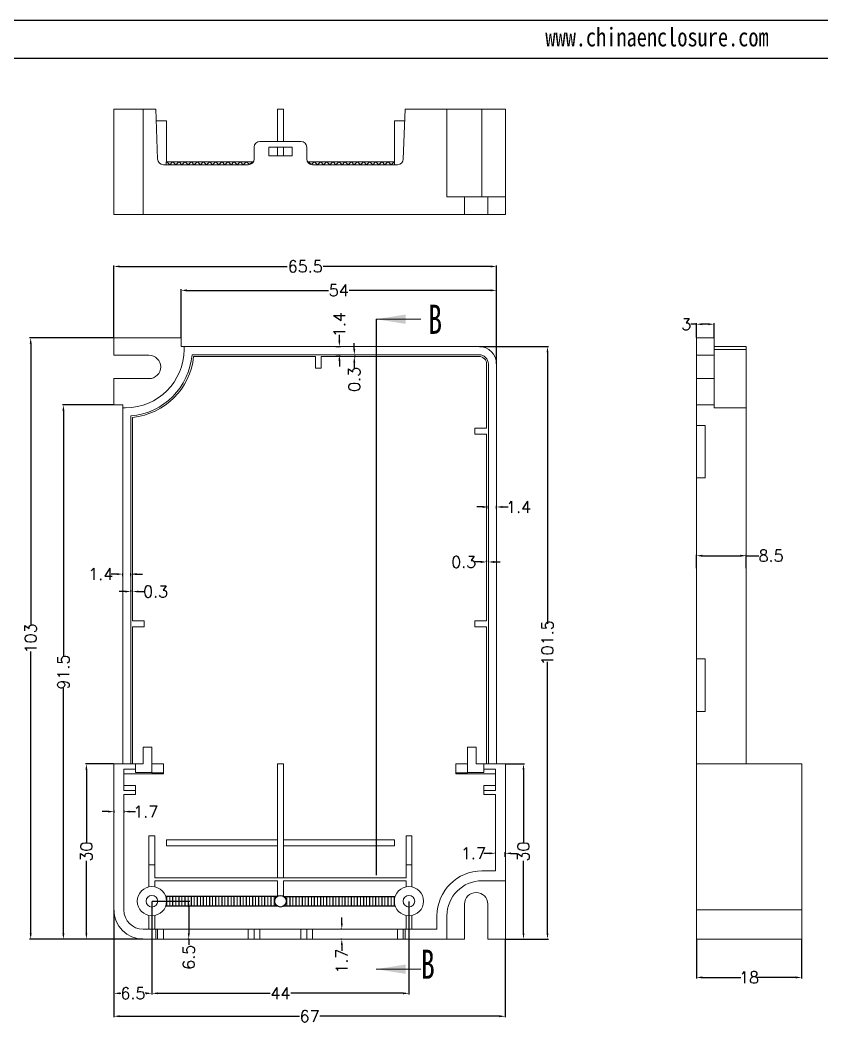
# Model space of a CAD drawing. Header units: inches. Extents: x 3735 to 5010, y 1126 to 1400.
# Drawn here: x 4705.7 to 4842.9, y 1228.1 to 1400 of the extents above; entities that cross this region are included whole.
import ezdxf

# ---------------------------------------------------------------- set-up
doc = ezdxf.new("R2010")
doc.units = ezdxf.units.IN
doc.header["$LTSCALE"] = 15
doc.linetypes.add('PHANTOM', pattern=[12.7, 6.35, -1.27, 1.27, -1.27, 1.27, -1.27])
doc.layers.add('文字', color=81, linetype='Continuous')
doc.styles.add('SLDTEXTSTYLE6', font='TXT', dxfattribs={"width": 0.7})
doc.styles.get("Standard").update_dxf_attribs({"font": 'txt', "bigfont": 'gbcbig.shx'})
doc.styles.add('宋体', font='', dxfattribs={"width": 0.8, "height": 3.5})
doc.styles.get('宋体').set_extended_font_data('SimSun')
doc.dimstyles.new('2.5', dxfattribs={"dimtxt": 2, "dimasz": 1, "dimexe": 0.18, "dimexo": 0.0625, "dimgap": 0.09, "dimtad": 0, "dimdsep": 46, "dimtxsty": 'Standard', "dimcen": 1, "dimclrd": 3, "dimclre": 3, "dimclrt": 256, "dimadec": 0, "dimazin": 2, "dimtfac": 1, "dimtofl": 0, "dimtmove": 0, "dimatfit": 3, "dimfxl": 1, "dimtolj": 1, "dimtzin": 0, "dimarcsym": 0})

# ---------------------------------------------------------------- blocks, each defined once
blk = doc.blocks.new('*D365')
at = {"color": 3, "lineweight": -2}
for p, q in [((4821.47, 1242.52), (4821.47, 1235.84)), ((4839.47, 1242.52), (4839.47, 1235.84)), ((4822.47, 1236.02), (4829.05, 1236.02)), ((4838.47, 1236.02), (4831.9, 1236.02))]:
    blk.add_line(p, q, dxfattribs=at)
at = {"color": 3}
for points in [[(4822.47, 1236.19), (4822.47, 1235.85), (4821.47, 1236.02)], [(4838.47, 1236.19), (4838.47, 1235.85), (4839.47, 1236.02)]]:
    blk.add_solid(points, dxfattribs=at)
at = {"layer": 'Defpoints', "color": 0}
for p in [(4821.47, 1242.58), (4839.47, 1242.58), (4839.47, 1236.02)]:
    blk.add_point(p, dxfattribs=at)
at = {"insert": (4830.47, 1236.02), "char_height": 2, "attachment_point": 5}
blk.add_mtext('\\A1;18', dxfattribs=at)
blk = doc.blocks.new('*D366')
at = {"color": 3, "lineweight": -2}
for p, q in [((4821.47, 1345.64), (4821.47, 1348.08)), ((4824.47, 1345.64), (4824.47, 1348.08)), ((4821.47, 1347.9), (4820.47, 1347.9)), ((4823.47, 1347.9), (4822.47, 1347.9))]:
    blk.add_line(p, q, dxfattribs=at)
at = {"color": 3}
for points in [[(4822.47, 1348.07), (4822.47, 1347.73), (4821.47, 1347.9)], [(4823.47, 1348.07), (4823.47, 1347.73), (4824.47, 1347.9)]]:
    blk.add_solid(points, dxfattribs=at)
at = {"layer": 'Defpoints', "color": 0}
for p in [(4821.47, 1347.9), (4821.47, 1345.58), (4824.47, 1345.58)]:
    blk.add_point(p, dxfattribs=at)
at = {"insert": (4819.72, 1347.9), "char_height": 2, "attachment_point": 5}
blk.add_mtext('\\A1;3', dxfattribs=at)
blk = doc.blocks.new('*D367')
at = {"color": 3, "lineweight": -2}
for p, q in [((4821.47, 1306.14), (4821.47, 1308.43)), ((4822.47, 1308.25), (4828.97, 1308.25)), ((4829.97, 1306.14), (4829.97, 1308.43)), ((4829.97, 1308.25), (4832.15, 1308.25))]:
    blk.add_line(p, q, dxfattribs=at)
at = {"color": 3}
for points in [[(4822.47, 1308.42), (4822.47, 1308.08), (4821.47, 1308.25)], [(4828.97, 1308.42), (4828.97, 1308.08), (4829.97, 1308.25)]]:
    blk.add_solid(points, dxfattribs=at)
at = {"layer": 'Defpoints', "color": 0}
for p in [(4829.97, 1308.25), (4821.47, 1306.08), (4829.97, 1306.08)]:
    blk.add_point(p, dxfattribs=at)
at = {"insert": (4834.24, 1308.25), "char_height": 2, "attachment_point": 5}
blk.add_mtext('\\A1;8.5', dxfattribs=at)
blk = doc.blocks.new('*D368')
at = {"color": 3, "lineweight": -2}
for p, q in [((4721.74, 1345.64), (4721.74, 1357.97)), ((4722.74, 1357.79), (4751.4, 1357.79)), ((4786.24, 1357.79), (4757.58, 1357.79)), ((4787.24, 1341.14), (4787.24, 1357.97))]:
    blk.add_line(p, q, dxfattribs=at)
at = {"color": 3}
for points in [[(4722.74, 1357.96), (4722.74, 1357.63), (4721.74, 1357.79)], [(4786.24, 1357.96), (4786.24, 1357.63), (4787.24, 1357.79)]]:
    blk.add_solid(points, dxfattribs=at)
at = {"layer": 'Defpoints', "color": 0}
for p in [(4787.24, 1357.79), (4721.74, 1345.58), (4787.24, 1341.08)]:
    blk.add_point(p, dxfattribs=at)
at = {"insert": (4754.49, 1357.79), "char_height": 2, "attachment_point": 5}
blk.add_mtext('\\A1;65.5', dxfattribs=at)
blk = doc.blocks.new('*D369')
at = {"color": 3, "lineweight": -2}
for p, q in [((4733.24, 1345.64), (4733.24, 1353.88)), ((4734.24, 1353.7), (4758.49, 1353.7)), ((4786.24, 1353.7), (4762, 1353.7)), ((4787.24, 1341.14), (4787.24, 1353.88))]:
    blk.add_line(p, q, dxfattribs=at)
at = {"color": 3}
for points in [[(4734.24, 1353.87), (4734.24, 1353.53), (4733.24, 1353.7)], [(4786.24, 1353.87), (4786.24, 1353.53), (4787.24, 1353.7)]]:
    blk.add_solid(points, dxfattribs=at)
at = {"layer": 'Defpoints', "color": 0}
for p in [(4787.24, 1353.7), (4733.24, 1345.58), (4787.24, 1341.08)]:
    blk.add_point(p, dxfattribs=at)
at = {"insert": (4760.24, 1353.7), "char_height": 2, "attachment_point": 5}
blk.add_mtext('\\A1;54', dxfattribs=at)
blk = doc.blocks.new('*D370')
at = {"color": 3, "lineweight": -2}
for p, q in [((4784.31, 1344.08), (4796.14, 1344.08)), ((4795.96, 1343.08), (4795.96, 1296.59)), ((4795.96, 1243.58), (4795.96, 1290.07)), ((4788.81, 1242.58), (4796.14, 1242.58))]:
    blk.add_line(p, q, dxfattribs=at)
at = {"color": 3}
for points in [[(4795.8, 1343.08), (4796.13, 1343.08), (4795.96, 1344.08)], [(4795.8, 1243.58), (4796.13, 1243.58), (4795.96, 1242.58)]]:
    blk.add_solid(points, dxfattribs=at)
at = {"layer": 'Defpoints', "color": 0}
for p in [(4784.24, 1344.08), (4795.96, 1344.08), (4788.74, 1242.58)]:
    blk.add_point(p, dxfattribs=at)
at = {"insert": (4795.96, 1293.33), "char_height": 2, "attachment_point": 5, "rotation": 90}
blk.add_mtext('\\A1;101.5', dxfattribs=at)
blk = doc.blocks.new('*D371')
at = {"color": 3, "lineweight": -2}
for p, q in [((4788.81, 1272.58), (4792.03, 1272.58)), ((4791.85, 1271.58), (4791.85, 1259.17)), ((4791.85, 1243.58), (4791.85, 1255.99)), ((4788.81, 1242.58), (4792.03, 1242.58))]:
    blk.add_line(p, q, dxfattribs=at)
at = {"color": 3}
for points in [[(4791.69, 1271.58), (4792.02, 1271.58), (4791.85, 1272.58)], [(4791.69, 1243.58), (4792.02, 1243.58), (4791.85, 1242.58)]]:
    blk.add_solid(points, dxfattribs=at)
at = {"layer": 'Defpoints', "color": 0}
for p in [(4788.74, 1272.58), (4791.85, 1272.58), (4788.74, 1242.58)]:
    blk.add_point(p, dxfattribs=at)
at = {"insert": (4791.85, 1257.58), "char_height": 2, "attachment_point": 5, "rotation": 90}
blk.add_mtext('\\A1;30', dxfattribs=at)
blk = doc.blocks.new('*D372')
at = {"color": 3, "lineweight": -2}
for p, q in [((4721.74, 1247.52), (4721.74, 1229.19)), ((4788.74, 1242.52), (4788.74, 1229.19)), ((4722.74, 1229.37), (4753.49, 1229.37)), ((4787.74, 1229.37), (4757, 1229.37))]:
    blk.add_line(p, q, dxfattribs=at)
at = {"color": 3}
for points in [[(4722.74, 1229.54), (4722.74, 1229.2), (4721.74, 1229.37)], [(4787.74, 1229.54), (4787.74, 1229.2), (4788.74, 1229.37)]]:
    blk.add_solid(points, dxfattribs=at)
at = {"layer": 'Defpoints', "color": 0}
for p in [(4721.74, 1247.58), (4788.74, 1242.58), (4788.74, 1229.37)]:
    blk.add_point(p, dxfattribs=at)
at = {"insert": (4755.24, 1229.37), "char_height": 2, "attachment_point": 5}
blk.add_mtext('\\A1;67', dxfattribs=at)
blk = doc.blocks.new('*D373')
at = {"color": 3, "lineweight": -2}
for p, q in [((4728.24, 1249.02), (4728.24, 1233.12)), ((4772.24, 1249.02), (4772.24, 1233.12)), ((4729.24, 1233.3), (4748.49, 1233.3)), ((4771.24, 1233.3), (4752, 1233.3))]:
    blk.add_line(p, q, dxfattribs=at)
at = {"color": 3}
for points in [[(4729.24, 1233.46), (4729.24, 1233.13), (4728.24, 1233.3)], [(4771.24, 1233.46), (4771.24, 1233.13), (4772.24, 1233.3)]]:
    blk.add_solid(points, dxfattribs=at)
at = {"layer": 'Defpoints', "color": 0}
for p in [(4728.24, 1249.08), (4772.24, 1249.08), (4772.24, 1233.3)]:
    blk.add_point(p, dxfattribs=at)
at = {"insert": (4750.24, 1233.3), "char_height": 2, "attachment_point": 5}
blk.add_mtext('\\A1;44', dxfattribs=at)
blk = doc.blocks.new('*D374')
at = {"color": 3, "lineweight": -2}
for p, q in [((4728.24, 1249.02), (4728.24, 1233.12)), ((4721.74, 1247.52), (4721.74, 1233.12)), ((4722.74, 1233.3), (4722.9, 1233.3)), ((4727.24, 1233.3), (4727.08, 1233.3))]:
    blk.add_line(p, q, dxfattribs=at)
at = {"color": 3}
for points in [[(4722.74, 1233.46), (4722.74, 1233.13), (4721.74, 1233.3)], [(4727.24, 1233.46), (4727.24, 1233.13), (4728.24, 1233.3)]]:
    blk.add_solid(points, dxfattribs=at)
at = {"layer": 'Defpoints', "color": 0}
for p in [(4728.24, 1249.08), (4721.74, 1247.58), (4721.74, 1233.3)]:
    blk.add_point(p, dxfattribs=at)
at = {"insert": (4724.99, 1233.3), "char_height": 2, "attachment_point": 5}
blk.add_mtext('\\A1;6.5', dxfattribs=at)
blk = doc.blocks.new('*D375')
at = {"color": 3, "lineweight": -2}
for p, q in [((4721.68, 1272.58), (4716.85, 1272.58)), ((4717.03, 1271.58), (4717.03, 1259.17)), ((4717.03, 1243.58), (4717.03, 1255.99)), ((4726.68, 1242.58), (4716.85, 1242.58))]:
    blk.add_line(p, q, dxfattribs=at)
at = {"color": 3}
for points in [[(4716.86, 1271.58), (4717.19, 1271.58), (4717.03, 1272.58)], [(4716.86, 1243.58), (4717.19, 1243.58), (4717.03, 1242.58)]]:
    blk.add_solid(points, dxfattribs=at)
at = {"layer": 'Defpoints', "color": 0}
for p in [(4717.03, 1272.58), (4721.74, 1272.58), (4726.74, 1242.58)]:
    blk.add_point(p, dxfattribs=at)
at = {"insert": (4717.03, 1257.58), "char_height": 2, "attachment_point": 5, "rotation": 90}
blk.add_mtext('\\A1;30', dxfattribs=at)
blk = doc.blocks.new('*D376')
at = {"color": 3, "lineweight": -2}
for p, q in [((4721.68, 1334.08), (4712.91, 1334.08)), ((4713.09, 1333.08), (4713.09, 1291.09)), ((4713.09, 1243.58), (4713.09, 1285.57)), ((4726.68, 1242.58), (4712.91, 1242.58))]:
    blk.add_line(p, q, dxfattribs=at)
at = {"color": 3}
for points in [[(4712.92, 1333.08), (4713.26, 1333.08), (4713.09, 1334.08)], [(4712.92, 1243.58), (4713.26, 1243.58), (4713.09, 1242.58)]]:
    blk.add_solid(points, dxfattribs=at)
at = {"layer": 'Defpoints', "color": 0}
for p in [(4721.74, 1334.08), (4713.09, 1242.58), (4726.74, 1242.58)]:
    blk.add_point(p, dxfattribs=at)
at = {"insert": (4713.09, 1288.33), "char_height": 2, "attachment_point": 5, "rotation": 90}
blk.add_mtext('\\A1;91.5', dxfattribs=at)
blk = doc.blocks.new('*D377')
at = {"color": 3, "lineweight": -2}
for p, q in [((4721.68, 1345.58), (4707.31, 1345.58)), ((4707.49, 1344.58), (4707.49, 1296.34)), ((4707.49, 1243.58), (4707.49, 1291.82)), ((4726.68, 1242.58), (4707.31, 1242.58))]:
    blk.add_line(p, q, dxfattribs=at)
at = {"color": 3}
for points in [[(4707.33, 1344.58), (4707.66, 1344.58), (4707.49, 1345.58)], [(4707.33, 1243.58), (4707.66, 1243.58), (4707.49, 1242.58)]]:
    blk.add_solid(points, dxfattribs=at)
at = {"layer": 'Defpoints', "color": 0}
for p in [(4721.74, 1345.58), (4707.49, 1242.58), (4726.74, 1242.58)]:
    blk.add_point(p, dxfattribs=at)
at = {"insert": (4707.49, 1294.08), "char_height": 2, "attachment_point": 5, "rotation": 90}
blk.add_mtext('\\A1;103', dxfattribs=at)
blk = doc.blocks.new('*D378')
at = {"color": 3, "lineweight": -2}
for p, q in [((4728.31, 1249.08), (4734.73, 1249.08)), ((4734.55, 1248.08), (4734.55, 1243.58)), ((4734.63, 1242.58), (4734.37, 1242.58)), ((4734.55, 1242.58), (4734.55, 1241.58))]:
    blk.add_line(p, q, dxfattribs=at)
at = {"color": 3}
for points in [[(4734.38, 1248.08), (4734.72, 1248.08), (4734.55, 1249.08)], [(4734.38, 1243.58), (4734.72, 1243.58), (4734.55, 1242.58)]]:
    blk.add_solid(points, dxfattribs=at)
at = {"layer": 'Defpoints', "color": 0}
for p in [(4728.24, 1249.08), (4734.55, 1249.08), (4734.69, 1242.58)]:
    blk.add_point(p, dxfattribs=at)
at = {"insert": (4734.55, 1239.49), "char_height": 2, "attachment_point": 5, "rotation": 90}
blk.add_mtext('\\A1;6.5', dxfattribs=at)
blk = doc.blocks.new('*D379')
at = {"color": 3, "lineweight": -2}
for p, q in [((4784.84, 1316.6), (4783.84, 1316.6)), ((4785.84, 1316.29), (4785.84, 1316.78)), ((4787.24, 1316.29), (4787.24, 1316.78)), ((4788.24, 1316.6), (4789.24, 1316.6))]:
    blk.add_line(p, q, dxfattribs=at)
at = {"color": 3}
for points in [[(4784.84, 1316.77), (4784.84, 1316.43), (4785.84, 1316.6)], [(4788.24, 1316.77), (4788.24, 1316.43), (4787.24, 1316.6)]]:
    blk.add_solid(points, dxfattribs=at)
at = {"layer": 'Defpoints', "color": 0}
for p in [(4785.84, 1316.23), (4787.24, 1316.6), (4787.24, 1316.23)]:
    blk.add_point(p, dxfattribs=at)
at = {"insert": (4791, 1316.6), "char_height": 2, "attachment_point": 5}
blk.add_mtext('\\A1;1.4', dxfattribs=at)
blk = doc.blocks.new('*D380')
at = {"color": 3, "lineweight": -2}
for p, q in [((4722.24, 1305.1), (4721.24, 1305.1)), ((4723.24, 1304.73), (4723.24, 1305.28)), ((4724.64, 1304.73), (4724.64, 1305.28)), ((4725.64, 1305.1), (4726.64, 1305.1))]:
    blk.add_line(p, q, dxfattribs=at)
at = {"color": 3}
for points in [[(4722.24, 1305.27), (4722.24, 1304.93), (4723.24, 1305.1)], [(4725.64, 1305.27), (4725.64, 1304.93), (4724.64, 1305.1)]]:
    blk.add_solid(points, dxfattribs=at)
at = {"layer": 'Defpoints', "color": 0}
for p in [(4723.24, 1305.1), (4723.24, 1304.67), (4724.64, 1304.67)]:
    blk.add_point(p, dxfattribs=at)
at = {"insert": (4719.49, 1305.1), "char_height": 2, "attachment_point": 5}
blk.add_mtext('\\A1;1.4', dxfattribs=at)
blk = doc.blocks.new('*D381')
at = {"color": 3, "lineweight": -2}
for p, q in [((4723.64, 1302.12), (4722.64, 1302.12)), ((4724.64, 1302.11), (4724.64, 1302.3)), ((4724.94, 1302.11), (4724.94, 1302.3)), ((4725.94, 1302.12), (4726.94, 1302.12))]:
    blk.add_line(p, q, dxfattribs=at)
at = {"color": 3}
for points in [[(4723.64, 1302.28), (4723.64, 1301.95), (4724.64, 1302.12)], [(4725.94, 1302.28), (4725.94, 1301.95), (4724.94, 1302.12)]]:
    blk.add_solid(points, dxfattribs=at)
at = {"layer": 'Defpoints', "color": 0}
for p in [(4724.64, 1302.05), (4724.94, 1302.12), (4724.94, 1302.05)]:
    blk.add_point(p, dxfattribs=at)
at = {"insert": (4728.87, 1302.12), "char_height": 2, "attachment_point": 5}
blk.add_mtext('\\A1;0.3', dxfattribs=at)
blk = doc.blocks.new('*D382')
at = {"color": 3, "lineweight": -2}
for p, q in [((4760.33, 1345.08), (4760.33, 1346.08)), ((4759.74, 1344.08), (4760.51, 1344.08)), ((4759.74, 1342.68), (4760.51, 1342.68)), ((4760.33, 1341.68), (4760.33, 1340.68))]:
    blk.add_line(p, q, dxfattribs=at)
at = {"color": 3}
for points in [[(4760.17, 1345.08), (4760.5, 1345.08), (4760.33, 1344.08)], [(4760.17, 1341.68), (4760.5, 1341.68), (4760.33, 1342.68)]]:
    blk.add_solid(points, dxfattribs=at)
at = {"layer": 'Defpoints', "color": 0}
for p in [(4759.68, 1344.08), (4760.33, 1344.08), (4759.68, 1342.68)]:
    blk.add_point(p, dxfattribs=at)
at = {"insert": (4760.33, 1347.84), "char_height": 2, "attachment_point": 5, "rotation": 90}
blk.add_mtext('\\A1;1.4', dxfattribs=at)
blk = doc.blocks.new('*D383')
at = {"color": 3, "lineweight": -2}
for p, q in [((4762.89, 1343.68), (4762.89, 1344.68)), ((4762.84, 1342.68), (4763.07, 1342.68)), ((4762.84, 1342.38), (4763.07, 1342.38)), ((4762.89, 1341.38), (4762.89, 1340.38))]:
    blk.add_line(p, q, dxfattribs=at)
at = {"color": 3}
for points in [[(4762.72, 1343.68), (4763.06, 1343.68), (4762.89, 1342.68)], [(4762.72, 1341.38), (4763.06, 1341.38), (4762.89, 1342.38)]]:
    blk.add_solid(points, dxfattribs=at)
at = {"layer": 'Defpoints', "color": 0}
for p in [(4762.78, 1342.68), (4762.78, 1342.38), (4762.89, 1342.38)]:
    blk.add_point(p, dxfattribs=at)
at = {"insert": (4762.89, 1338.46), "char_height": 2, "attachment_point": 5, "rotation": 90}
blk.add_mtext('\\A1;0.3', dxfattribs=at)
blk = doc.blocks.new('*D384')
at = {"color": 3, "lineweight": -2}
for p, q in [((4784.54, 1307.18), (4783.54, 1307.18)), ((4785.54, 1307.24), (4785.54, 1307.36)), ((4785.84, 1307.24), (4785.84, 1307.36)), ((4786.84, 1307.18), (4787.84, 1307.18))]:
    blk.add_line(p, q, dxfattribs=at)
at = {"color": 3}
for points in [[(4784.54, 1307.35), (4784.54, 1307.01), (4785.54, 1307.18)], [(4786.84, 1307.35), (4786.84, 1307.01), (4785.84, 1307.18)]]:
    blk.add_solid(points, dxfattribs=at)
at = {"layer": 'Defpoints', "color": 0}
for p in [(4785.54, 1307.18), (4785.54, 1307.18), (4785.84, 1307.18)]:
    blk.add_point(p, dxfattribs=at)
at = {"insert": (4781.62, 1307.18), "char_height": 2, "attachment_point": 5}
blk.add_mtext('\\A1;0.3', dxfattribs=at)
blk = doc.blocks.new('*D385')
at = {"color": 3, "lineweight": -2}
for p, q in [((4786.04, 1257.27), (4785.04, 1257.27)), ((4787.04, 1257.34), (4787.04, 1257.45)), ((4788.74, 1256.7), (4788.74, 1257.45)), ((4789.74, 1257.27), (4790.74, 1257.27))]:
    blk.add_line(p, q, dxfattribs=at)
at = {"color": 3}
for points in [[(4786.04, 1257.44), (4786.04, 1257.11), (4787.04, 1257.27)], [(4789.74, 1257.44), (4789.74, 1257.11), (4788.74, 1257.27)]]:
    blk.add_solid(points, dxfattribs=at)
at = {"layer": 'Defpoints', "color": 0}
for p in [(4787.04, 1257.27), (4787.04, 1257.27), (4788.74, 1256.64)]:
    blk.add_point(p, dxfattribs=at)
at = {"insert": (4783.29, 1257.27), "char_height": 2, "attachment_point": 5}
blk.add_mtext('\\A1;1.7', dxfattribs=at)
blk = doc.blocks.new('*D386')
at = {"color": 3, "lineweight": -2}
for p, q in [((4760.75, 1245.28), (4760.75, 1246.28)), ((4760.69, 1244.28), (4760.57, 1244.28)), ((4760.69, 1242.58), (4760.57, 1242.58)), ((4760.75, 1241.58), (4760.75, 1240.58))]:
    blk.add_line(p, q, dxfattribs=at)
at = {"color": 3}
for points in [[(4760.58, 1245.28), (4760.92, 1245.28), (4760.75, 1244.28)], [(4760.58, 1241.58), (4760.92, 1241.58), (4760.75, 1242.58)]]:
    blk.add_solid(points, dxfattribs=at)
at = {"layer": 'Defpoints', "color": 0}
for p in [(4760.75, 1244.28), (4760.75, 1242.58), (4760.75, 1242.58)]:
    blk.add_point(p, dxfattribs=at)
at = {"insert": (4760.75, 1238.82), "char_height": 2, "attachment_point": 5, "rotation": 90}
blk.add_mtext('\\A1;1.7', dxfattribs=at)
blk = doc.blocks.new('*D387')
at = {"color": 3, "lineweight": -2}
for p, q in [((4720.74, 1264.42), (4719.74, 1264.42)), ((4721.74, 1264.59), (4721.74, 1264.24)), ((4723.44, 1264.59), (4723.44, 1264.24)), ((4724.44, 1264.42), (4725.44, 1264.42))]:
    blk.add_line(p, q, dxfattribs=at)
at = {"color": 3}
for points in [[(4720.74, 1264.59), (4720.74, 1264.26), (4721.74, 1264.42)], [(4724.44, 1264.59), (4724.44, 1264.26), (4723.44, 1264.42)]]:
    blk.add_solid(points, dxfattribs=at)
at = {"layer": 'Defpoints', "color": 0}
for p in [(4721.74, 1264.65), (4723.44, 1264.65), (4723.44, 1264.42)]:
    blk.add_point(p, dxfattribs=at)
at = {"insert": (4727.2, 1264.42), "char_height": 2, "attachment_point": 5}
blk.add_mtext('\\A1;1.7', dxfattribs=at)

msp = doc.modelspace()

# ---------------------------------------------------------------- linework, layer by layer
for p, q in [((4622.447, 1399.994), (5010.438, 1399.994)), ((4632.487, 1393.462), (5003.906, 1393.462)), ((4749.744, 1249.878), (4730.612, 1249.878)), ((4730.612, 1248.278), (4749.644, 1248.278)), ((4750.744, 1249.878), (4769.875, 1249.878)), ((4750.844, 1248.278), (4769.875, 1248.278))]:
    msp.add_line(p, q)
at = {"color": 7, "linetype": 'Continuous', "lineweight": 15}
for p, q in [((4721.744, 1366.719), (4721.744, 1384.719)), ((4721.744, 1384.719), (4726.744, 1384.719)), ((4726.744, 1384.719), (4726.744, 1366.719)), ((4726.744, 1384.719), (4728.912, 1384.719)), ((4729.21, 1376.184), (4728.912, 1384.719)), ((4749.744, 1384.719), (4749.744, 1379.219)), ((4749.744, 1384.719), (4750.744, 1384.719)), ((4749.744, 1379.219), (4749.744, 1384.719)), ((4750.744, 1379.219), (4750.744, 1384.719)), ((4750.744, 1379.219), (4750.744, 1384.719)), ((4771.277, 1376.184), (4771.575, 1384.719)), ((4771.575, 1384.719), (4778.744, 1384.719)), ((4778.744, 1369.719), (4778.744, 1384.719)), ((4778.744, 1384.719), (4784.744, 1384.719)), ((4784.744, 1384.719), (4784.744, 1369.719)), ((4788.744, 1384.719), (4784.744, 1384.719)), ((4788.744, 1369.719), (4788.744, 1384.719)), ((4728.982, 1382.719), (4730.744, 1382.719)), ((4730.744, 1375.719), (4730.744, 1382.719)), ((4769.744, 1382.719), (4769.744, 1375.719)), ((4769.744, 1382.719), (4771.506, 1382.719)), ((4746.744, 1379.219), (4753.744, 1379.219)), ((4745.744, 1378.219), (4745.744, 1376.219)), ((4752.244, 1378.219), (4748.244, 1378.219)), ((4748.244, 1378.219), (4748.244, 1376.719)), ((4749.744, 1378.219), (4749.744, 1376.719)), ((4749.744, 1376.719), (4749.744, 1378.219)), ((4750.744, 1376.719), (4750.744, 1378.219)), ((4750.744, 1376.719), (4750.744, 1378.219)), ((4752.244, 1376.719), (4752.244, 1378.219)), ((4754.744, 1378.219), (4754.744, 1376.219)), ((4730.693, 1375.719), (4730.693, 1375.219)), ((4730.693, 1375.719), (4730.793, 1375.719)), ((4730.793, 1375.719), (4731.293, 1375.219)), ((4730.793, 1375.719), (4731.793, 1375.719)), ((4731.293, 1375.219), (4731.793, 1375.719)), ((4731.793, 1375.719), (4731.843, 1375.719)), ((4731.843, 1375.719), (4732.343, 1375.219)), ((4731.843, 1375.719), (4732.843, 1375.719)), ((4732.343, 1375.219), (4732.843, 1375.719)), ((4732.843, 1375.719), (4732.893, 1375.719)), ((4732.893, 1375.719), (4733.393, 1375.219)), ((4732.893, 1375.719), (4733.893, 1375.719)), ((4733.393, 1375.219), (4733.893, 1375.719)), ((4733.893, 1375.719), (4733.943, 1375.719)), ((4733.943, 1375.719), (4734.443, 1375.219)), ((4733.943, 1375.719), (4734.943, 1375.719)), ((4734.443, 1375.219), (4734.943, 1375.719)), ((4734.943, 1375.719), (4734.993, 1375.719)), ((4734.993, 1375.719), (4735.493, 1375.219)), ((4734.993, 1375.719), (4735.993, 1375.719)), ((4735.493, 1375.219), (4735.993, 1375.719)), ((4735.993, 1375.719), (4736.043, 1375.719)), ((4736.043, 1375.719), (4736.543, 1375.219)), ((4736.043, 1375.719), (4737.043, 1375.719)), ((4736.543, 1375.219), (4737.043, 1375.719)), ((4737.043, 1375.719), (4737.093, 1375.719)), ((4737.093, 1375.719), (4737.593, 1375.219)), ((4737.093, 1375.719), (4738.093, 1375.719)), ((4737.593, 1375.219), (4738.093, 1375.719)), ((4738.093, 1375.719), (4738.143, 1375.719)), ((4738.143, 1375.719), (4738.643, 1375.219)), ((4738.143, 1375.719), (4739.143, 1375.719)), ((4738.643, 1375.219), (4739.143, 1375.719)), ((4739.143, 1375.719), (4739.193, 1375.719)), ((4739.193, 1375.719), (4739.693, 1375.219)), ((4739.193, 1375.719), (4740.193, 1375.719)), ((4739.693, 1375.219), (4740.193, 1375.719)), ((4740.193, 1375.719), (4740.243, 1375.719)), ((4740.243, 1375.719), (4740.743, 1375.219)), ((4740.243, 1375.719), (4741.243, 1375.719)), ((4740.743, 1375.219), (4741.243, 1375.719)), ((4741.243, 1375.719), (4741.293, 1375.719)), ((4741.293, 1375.719), (4741.793, 1375.219)), ((4741.293, 1375.719), (4742.293, 1375.719)), ((4741.793, 1375.219), (4742.293, 1375.719)), ((4742.293, 1375.719), (4742.343, 1375.719)), ((4742.343, 1375.719), (4742.843, 1375.219)), ((4742.343, 1375.719), (4743.343, 1375.719)), ((4742.843, 1375.219), (4743.343, 1375.719)), ((4743.343, 1375.719), (4743.393, 1375.719)), ((4743.393, 1375.719), (4743.893, 1375.219)), ((4743.393, 1375.719), (4744.393, 1375.719)), ((4743.893, 1375.219), (4744.393, 1375.719)), ((4744.393, 1375.719), (4744.443, 1375.719)), ((4744.443, 1375.719), (4744.926, 1375.236)), ((4744.443, 1375.719), (4745.443, 1375.719)), ((4744.969, 1375.245), (4745.443, 1375.719)), ((4745.443, 1375.719), (4745.493, 1375.719)), ((4745.493, 1375.719), (4745.564, 1375.648)), ((4745.493, 1375.719), (4745.61, 1375.719)), ((4748.244, 1376.719), (4752.244, 1376.719)), ((4754.878, 1375.719), (4754.994, 1375.719)), ((4754.994, 1375.719), (4754.923, 1375.648)), ((4754.994, 1375.719), (4755.044, 1375.719)), ((4755.519, 1375.245), (4755.044, 1375.719)), ((4755.044, 1375.719), (4756.044, 1375.719)), ((4756.044, 1375.719), (4755.561, 1375.236)), ((4756.044, 1375.719), (4756.094, 1375.719)), ((4756.594, 1375.219), (4756.094, 1375.719)), ((4756.094, 1375.719), (4757.094, 1375.719)), ((4757.094, 1375.719), (4756.594, 1375.219)), ((4757.094, 1375.719), (4757.144, 1375.719)), ((4757.644, 1375.219), (4757.144, 1375.719)), ((4757.144, 1375.719), (4758.144, 1375.719)), ((4758.144, 1375.719), (4757.644, 1375.219)), ((4758.144, 1375.719), (4758.194, 1375.719)), ((4758.694, 1375.219), (4758.194, 1375.719)), ((4758.194, 1375.719), (4759.194, 1375.719)), ((4759.194, 1375.719), (4758.694, 1375.219)), ((4759.194, 1375.719), (4759.244, 1375.719)), ((4759.744, 1375.219), (4759.244, 1375.719)), ((4759.244, 1375.719), (4760.244, 1375.719)), ((4760.244, 1375.719), (4759.744, 1375.219)), ((4760.244, 1375.719), (4760.294, 1375.719)), ((4760.794, 1375.219), (4760.294, 1375.719)), ((4760.294, 1375.719), (4761.294, 1375.719)), ((4761.294, 1375.719), (4760.794, 1375.219)), ((4761.294, 1375.719), (4761.344, 1375.719)), ((4761.844, 1375.219), (4761.344, 1375.719)), ((4761.344, 1375.719), (4762.344, 1375.719)), ((4762.344, 1375.719), (4761.844, 1375.219)), ((4762.344, 1375.719), (4762.394, 1375.719)), ((4762.894, 1375.219), (4762.394, 1375.719)), ((4762.394, 1375.719), (4763.394, 1375.719)), ((4763.394, 1375.719), (4762.894, 1375.219)), ((4763.394, 1375.719), (4763.444, 1375.719)), ((4763.944, 1375.219), (4763.444, 1375.719)), ((4763.444, 1375.719), (4764.444, 1375.719)), ((4764.444, 1375.719), (4763.944, 1375.219)), ((4764.444, 1375.719), (4764.494, 1375.719)), ((4764.994, 1375.219), (4764.494, 1375.719)), ((4764.494, 1375.719), (4765.494, 1375.719)), ((4765.494, 1375.719), (4764.994, 1375.219)), ((4765.494, 1375.719), (4765.544, 1375.719)), ((4766.044, 1375.219), (4765.544, 1375.719)), ((4765.544, 1375.719), (4766.544, 1375.719)), ((4766.544, 1375.719), (4766.044, 1375.219)), ((4766.544, 1375.719), (4766.594, 1375.719)), ((4767.094, 1375.219), (4766.594, 1375.719)), ((4766.594, 1375.719), (4767.594, 1375.719)), ((4767.594, 1375.719), (4767.094, 1375.219)), ((4767.594, 1375.719), (4767.644, 1375.719)), ((4768.144, 1375.219), (4767.644, 1375.719)), ((4767.644, 1375.719), (4768.644, 1375.719)), ((4768.644, 1375.719), (4768.144, 1375.219)), ((4768.644, 1375.719), (4768.694, 1375.719)), ((4769.194, 1375.219), (4768.694, 1375.719)), ((4768.694, 1375.719), (4769.694, 1375.719)), ((4769.694, 1375.719), (4769.194, 1375.219)), ((4769.694, 1375.719), (4769.794, 1375.719)), ((4769.794, 1375.719), (4769.794, 1375.219)), ((4730.209, 1375.219), (4744.744, 1375.219)), ((4755.744, 1375.219), (4770.278, 1375.219)), ((4778.744, 1369.719), (4781.744, 1369.719)), ((4781.744, 1366.719), (4781.744, 1369.719)), ((4785.744, 1369.719), (4781.744, 1369.719)), ((4785.744, 1369.719), (4785.744, 1366.719)), ((4785.744, 1369.719), (4788.744, 1369.719)), ((4788.744, 1369.719), (4788.744, 1366.719)), ((4726.744, 1366.719), (4721.744, 1366.719)), ((4726.744, 1366.719), (4781.744, 1366.719)), ((4781.744, 1366.719), (4785.744, 1366.719)), ((4785.744, 1366.719), (4788.744, 1366.719)), ((4721.744, 1345.578), (4721.744, 1342.578)), ((4733.244, 1345.578), (4721.744, 1345.578)), ((4733.244, 1345.578), (4733.244, 1344.078)), ((4824.473, 1345.578), (4821.473, 1345.578)), ((4821.473, 1345.578), (4821.473, 1342.578)), ((4824.473, 1345.578), (4824.473, 1342.578)), ((4733.244, 1344.078), (4733.744, 1344.078)), ((4784.244, 1344.078), (4733.744, 1344.078)), ((4733.744, 1344.078), (4733.744, 1343.578)), ((4829.973, 1344.078), (4824.473, 1344.078)), ((4824.473, 1343.578), (4829.973, 1343.578)), ((4829.973, 1344.078), (4829.973, 1343.578)), ((4829.973, 1343.578), (4829.973, 1333.578)), ((4727.744, 1342.578), (4721.744, 1342.578)), ((4784.244, 1342.678), (4735.108, 1342.678)), ((4735.382, 1342.378), (4756.244, 1342.378)), ((4756.244, 1342.378), (4756.244, 1340.378)), ((4757.244, 1342.378), (4784.244, 1342.378)), ((4757.244, 1340.378), (4757.244, 1342.378)), ((4821.473, 1342.578), (4824.473, 1342.578)), ((4821.473, 1342.578), (4821.473, 1338.578)), ((4824.473, 1338.578), (4824.473, 1342.578)), ((4756.244, 1340.378), (4757.244, 1340.378)), ((4785.544, 1341.078), (4785.544, 1330.078)), ((4785.844, 1272.578), (4785.844, 1341.078)), ((4787.244, 1272.578), (4787.244, 1341.078)), ((4721.744, 1338.578), (4721.744, 1334.078)), ((4721.744, 1338.578), (4727.744, 1338.578)), ((4821.473, 1338.578), (4821.473, 1334.078)), ((4824.473, 1338.578), (4821.473, 1338.578)), ((4824.473, 1338.578), (4824.473, 1334.078)), ((4723.244, 1334.078), (4721.744, 1334.078)), ((4723.244, 1333.578), (4723.244, 1334.078)), ((4723.744, 1333.578), (4723.244, 1333.578)), ((4723.244, 1333.578), (4723.244, 1272.578)), ((4821.473, 1334.078), (4824.473, 1334.078)), ((4821.473, 1330.578), (4821.473, 1334.078)), ((4824.473, 1333.578), (4824.473, 1334.078)), ((4824.473, 1333.578), (4829.973, 1333.578)), ((4829.973, 1333.578), (4829.973, 1272.578)), ((4724.644, 1332.214), (4724.644, 1272.578)), ((4724.944, 1297.078), (4724.944, 1331.94)), ((4783.544, 1330.078), (4783.544, 1329.078)), ((4785.544, 1330.078), (4783.544, 1330.078)), ((4783.544, 1329.078), (4785.544, 1329.078)), ((4785.544, 1329.078), (4785.544, 1297.078)), ((4822.973, 1330.578), (4821.473, 1330.578)), ((4821.473, 1330.578), (4821.473, 1321.578)), ((4822.973, 1321.578), (4822.973, 1330.578)), ((4822.973, 1321.578), (4821.473, 1321.578)), ((4821.473, 1290.578), (4821.473, 1321.578)), ((4726.944, 1297.078), (4724.944, 1297.078)), ((4726.944, 1296.078), (4726.944, 1297.078)), ((4785.544, 1297.078), (4783.544, 1297.078)), ((4783.544, 1297.078), (4783.544, 1296.078)), ((4724.944, 1296.078), (4726.944, 1296.078)), ((4724.944, 1272.578), (4724.944, 1296.078)), ((4783.544, 1296.078), (4785.544, 1296.078)), ((4785.544, 1296.078), (4785.544, 1272.578)), ((4822.973, 1290.578), (4821.473, 1290.578)), ((4821.473, 1290.578), (4821.473, 1281.578)), ((4822.973, 1281.578), (4822.973, 1290.578)), ((4822.973, 1281.578), (4821.473, 1281.578)), ((4821.473, 1272.578), (4821.473, 1281.578)), ((4728.244, 1275.467), (4726.744, 1275.467)), ((4726.744, 1275.467), (4726.744, 1272.578)), ((4728.244, 1275.467), (4728.244, 1271.141)), ((4782.244, 1275.467), (4782.244, 1271.141)), ((4782.244, 1275.467), (4783.744, 1275.467)), ((4783.744, 1275.467), (4783.744, 1272.578)), ((4721.744, 1272.578), (4725.444, 1272.578)), ((4721.744, 1272.578), (4721.744, 1247.578)), ((4725.444, 1271.717), (4725.444, 1272.578)), ((4726.744, 1272.578), (4725.444, 1272.578)), ((4730.244, 1272.578), (4728.244, 1272.578)), ((4730.244, 1271.088), (4730.244, 1272.578)), ((4749.744, 1272.578), (4749.744, 1253.078)), ((4750.744, 1272.578), (4749.744, 1272.578)), ((4750.744, 1253.078), (4750.744, 1272.578)), ((4780.244, 1272.578), (4782.244, 1272.578)), ((4780.244, 1271.088), (4780.244, 1272.578)), ((4783.744, 1272.578), (4785.044, 1272.578)), ((4785.044, 1271.717), (4785.044, 1272.578)), ((4785.044, 1272.578), (4788.744, 1272.578)), ((4788.744, 1252.578), (4788.744, 1272.578)), ((4821.473, 1272.578), (4821.473, 1247.578)), ((4839.473, 1272.578), (4821.473, 1272.578)), ((4839.473, 1272.578), (4839.473, 1247.578)), ((4725.444, 1271.717), (4723.444, 1271.717)), ((4723.444, 1271.717), (4723.444, 1268.04)), ((4730.244, 1270.878), (4723.444, 1270.878)), ((4725.444, 1271.141), (4725.444, 1271.717)), ((4725.444, 1271.141), (4728.244, 1271.141)), ((4728.244, 1271.088), (4728.244, 1271.141)), ((4728.244, 1271.088), (4730.244, 1271.088)), ((4730.244, 1271.088), (4730.244, 1270.878)), ((4780.244, 1271.088), (4780.244, 1270.878)), ((4782.244, 1271.088), (4780.244, 1271.088)), ((4787.044, 1270.878), (4780.244, 1270.878)), ((4785.044, 1271.141), (4782.244, 1271.141)), ((4782.244, 1271.088), (4782.244, 1271.141)), ((4785.044, 1271.141), (4785.044, 1271.717)), ((4787.044, 1271.717), (4785.044, 1271.717)), ((4787.044, 1268.04), (4787.044, 1271.717)), ((4725.444, 1268.878), (4723.444, 1268.878)), ((4723.444, 1268.04), (4725.444, 1268.04)), ((4723.444, 1267.378), (4723.444, 1247.578)), ((4725.444, 1267.378), (4723.444, 1267.378)), ((4725.444, 1268.878), (4725.444, 1268.04)), ((4725.444, 1267.378), (4725.444, 1268.04)), ((4785.044, 1268.878), (4785.044, 1268.04)), ((4785.044, 1268.878), (4787.044, 1268.878)), ((4787.044, 1268.04), (4785.044, 1268.04)), ((4785.044, 1267.378), (4785.044, 1268.04)), ((4785.044, 1267.378), (4787.044, 1267.378)), ((4787.044, 1254.278), (4787.044, 1267.378)), ((4728.744, 1260.278), (4727.744, 1260.278)), ((4727.744, 1260.278), (4727.744, 1255.278)), ((4728.744, 1255.278), (4728.744, 1260.278)), ((4730.744, 1259.578), (4730.744, 1258.578)), ((4749.744, 1259.578), (4730.744, 1259.578)), ((4730.744, 1258.578), (4749.744, 1258.578)), ((4769.744, 1259.578), (4750.744, 1259.578)), ((4750.744, 1258.578), (4769.744, 1258.578)), ((4769.744, 1258.578), (4769.744, 1259.578)), ((4772.744, 1260.278), (4771.744, 1260.278)), ((4771.744, 1260.278), (4771.744, 1255.278)), ((4772.744, 1255.278), (4772.744, 1260.278)), ((4727.744, 1255.278), (4728.744, 1255.278)), ((4727.744, 1255.278), (4727.744, 1251.528)), ((4728.744, 1253.078), (4728.744, 1255.278)), ((4771.744, 1255.278), (4772.744, 1255.278)), ((4771.744, 1255.278), (4771.744, 1253.078)), ((4772.744, 1251.528), (4772.744, 1255.278)), ((4784.744, 1254.278), (4787.044, 1254.278)), ((4749.744, 1253.078), (4728.744, 1253.078)), ((4728.744, 1252.578), (4749.744, 1252.578)), ((4728.744, 1251.528), (4728.744, 1252.578)), ((4750.744, 1253.078), (4749.744, 1253.078)), ((4749.744, 1249.878), (4749.744, 1252.578)), ((4771.744, 1253.078), (4750.744, 1253.078)), ((4750.744, 1252.578), (4771.744, 1252.578)), ((4750.744, 1252.578), (4750.744, 1249.878)), ((4771.744, 1252.578), (4771.744, 1251.528)), ((4788.744, 1252.578), (4784.744, 1252.578)), ((4788.744, 1242.578), (4788.744, 1252.578)), ((4730.793, 1249.878), (4730.793, 1248.278)), ((4731.293, 1249.878), (4731.293, 1248.278)), ((4731.793, 1249.878), (4731.793, 1248.278)), ((4731.843, 1249.878), (4731.843, 1248.278)), ((4732.343, 1249.878), (4732.343, 1248.278)), ((4732.843, 1249.878), (4732.843, 1248.278)), ((4732.893, 1249.878), (4732.893, 1248.278)), ((4733.393, 1249.878), (4733.393, 1248.278)), ((4733.893, 1249.878), (4733.893, 1248.278)), ((4733.943, 1249.878), (4733.943, 1248.278)), ((4734.443, 1249.878), (4734.443, 1248.278)), ((4734.943, 1249.878), (4734.943, 1248.278)), ((4734.993, 1249.878), (4734.993, 1248.278)), ((4735.493, 1249.878), (4735.493, 1248.278)), ((4735.993, 1249.878), (4735.993, 1248.278)), ((4736.043, 1249.878), (4736.043, 1248.278)), ((4736.543, 1249.878), (4736.543, 1248.278)), ((4737.043, 1249.878), (4737.043, 1248.278)), ((4737.093, 1249.878), (4737.093, 1248.278)), ((4737.593, 1249.878), (4737.593, 1248.278)), ((4738.093, 1249.878), (4738.093, 1248.278)), ((4738.143, 1249.878), (4738.143, 1248.278)), ((4738.643, 1249.878), (4738.643, 1248.278)), ((4739.143, 1249.878), (4739.143, 1248.278)), ((4739.193, 1249.878), (4739.193, 1248.278)), ((4739.693, 1249.878), (4739.693, 1248.278)), ((4740.193, 1249.878), (4740.193, 1248.278)), ((4740.243, 1249.878), (4740.243, 1248.278)), ((4740.743, 1249.878), (4740.743, 1248.278)), ((4741.243, 1249.878), (4741.243, 1248.278)), ((4741.293, 1249.878), (4741.293, 1248.278)), ((4741.793, 1249.878), (4741.793, 1248.278)), ((4742.293, 1249.878), (4742.293, 1248.278)), ((4742.343, 1249.878), (4742.343, 1248.278)), ((4742.843, 1249.878), (4742.843, 1248.278)), ((4743.343, 1249.878), (4743.343, 1248.278)), ((4743.393, 1249.878), (4743.393, 1248.278)), ((4743.893, 1249.878), (4743.893, 1248.278)), ((4744.393, 1249.878), (4744.393, 1248.278)), ((4744.443, 1249.878), (4744.443, 1248.278)), ((4744.943, 1249.878), (4744.943, 1248.278)), ((4745.443, 1249.878), (4745.443, 1248.278)), ((4745.493, 1249.878), (4745.493, 1248.278)), ((4745.993, 1249.878), (4745.993, 1248.278)), ((4746.493, 1249.878), (4746.493, 1248.278)), ((4746.543, 1249.878), (4746.543, 1248.278)), ((4747.043, 1249.878), (4747.043, 1248.278)), ((4747.543, 1249.878), (4747.543, 1248.278)), ((4747.593, 1249.878), (4747.593, 1248.278)), ((4748.093, 1249.878), (4748.093, 1248.278)), ((4748.593, 1249.878), (4748.593, 1248.278)), ((4748.643, 1249.878), (4748.643, 1248.278)), ((4749.143, 1249.878), (4749.143, 1248.278)), ((4751.344, 1249.878), (4751.344, 1248.278)), ((4751.844, 1249.878), (4751.844, 1248.278)), ((4751.894, 1249.878), (4751.894, 1248.278)), ((4752.394, 1249.878), (4752.394, 1248.278)), ((4752.894, 1249.878), (4752.894, 1248.278)), ((4752.944, 1249.878), (4752.944, 1248.278)), ((4753.444, 1249.878), (4753.444, 1248.278)), ((4753.944, 1249.878), (4753.944, 1248.278)), ((4753.994, 1249.878), (4753.994, 1248.278)), ((4754.494, 1249.878), (4754.494, 1248.278)), ((4754.994, 1249.878), (4754.994, 1248.278)), ((4755.044, 1249.878), (4755.044, 1248.278)), ((4755.544, 1249.878), (4755.544, 1248.278)), ((4756.044, 1249.878), (4756.044, 1248.278)), ((4756.094, 1249.878), (4756.094, 1248.278)), ((4756.594, 1249.878), (4756.594, 1248.278)), ((4757.094, 1249.878), (4757.094, 1248.278)), ((4757.144, 1249.878), (4757.144, 1248.278)), ((4757.644, 1249.878), (4757.644, 1248.278)), ((4758.144, 1249.878), (4758.144, 1248.278)), ((4758.194, 1249.878), (4758.194, 1248.278)), ((4758.694, 1249.878), (4758.694, 1248.278)), ((4759.194, 1249.878), (4759.194, 1248.278)), ((4759.244, 1249.878), (4759.244, 1248.278)), ((4759.744, 1249.878), (4759.744, 1248.278)), ((4760.244, 1249.878), (4760.244, 1248.278)), ((4760.294, 1249.878), (4760.294, 1248.278)), ((4760.794, 1249.878), (4760.794, 1248.278)), ((4761.294, 1249.878), (4761.294, 1248.278)), ((4761.344, 1249.878), (4761.344, 1248.278)), ((4761.844, 1249.878), (4761.844, 1248.278)), ((4762.344, 1249.878), (4762.344, 1248.278)), ((4762.394, 1249.878), (4762.394, 1248.278)), ((4762.894, 1249.878), (4762.894, 1248.278)), ((4763.394, 1249.878), (4763.394, 1248.278)), ((4763.444, 1249.878), (4763.444, 1248.278)), ((4763.944, 1249.878), (4763.944, 1248.278)), ((4764.444, 1249.878), (4764.444, 1248.278)), ((4764.494, 1249.878), (4764.494, 1248.278)), ((4764.994, 1249.878), (4764.994, 1248.278)), ((4765.494, 1249.878), (4765.494, 1248.278)), ((4765.544, 1249.878), (4765.544, 1248.278)), ((4766.044, 1249.878), (4766.044, 1248.278)), ((4766.544, 1249.878), (4766.544, 1248.278)), ((4766.594, 1249.878), (4766.594, 1248.278)), ((4767.094, 1249.878), (4767.094, 1248.278)), ((4767.594, 1249.878), (4767.594, 1248.278)), ((4767.644, 1249.878), (4767.644, 1248.278)), ((4768.144, 1249.878), (4768.144, 1248.278)), ((4768.644, 1249.878), (4768.644, 1248.278)), ((4768.694, 1249.878), (4768.694, 1248.278)), ((4769.194, 1249.878), (4769.194, 1248.278)), ((4769.694, 1249.878), (4769.694, 1248.278)), ((4781.744, 1248.578), (4781.744, 1242.578)), ((4785.744, 1248.578), (4785.744, 1242.578)), ((4727.744, 1246.629), (4727.744, 1244.278)), ((4728.744, 1244.278), (4728.744, 1246.629)), ((4771.744, 1246.629), (4771.744, 1244.278)), ((4772.744, 1244.278), (4772.744, 1246.629)), ((4777.044, 1244.278), (4777.044, 1246.578)), ((4778.744, 1246.578), (4778.744, 1242.578)), ((4821.473, 1242.578), (4821.473, 1247.578)), ((4821.473, 1247.578), (4839.473, 1247.578)), ((4839.473, 1247.578), (4839.473, 1242.578)), ((4726.744, 1244.278), (4728.912, 1244.278)), ((4728.912, 1244.278), (4728.912, 1242.578)), ((4729.21, 1244.278), (4728.912, 1244.278)), ((4729.21, 1242.578), (4729.21, 1244.278)), ((4729.21, 1244.278), (4730.209, 1244.278)), ((4730.209, 1244.278), (4730.209, 1242.578)), ((4744.744, 1244.278), (4730.209, 1244.278)), ((4744.744, 1242.578), (4744.744, 1244.278)), ((4744.744, 1244.278), (4745.744, 1244.278)), ((4745.744, 1242.578), (4745.744, 1244.278)), ((4745.744, 1244.278), (4746.744, 1244.278)), ((4746.744, 1244.278), (4746.744, 1242.578)), ((4753.744, 1244.278), (4746.744, 1244.278)), ((4753.744, 1242.578), (4753.744, 1244.278)), ((4753.744, 1244.278), (4754.744, 1244.278)), ((4754.744, 1244.278), (4754.744, 1242.578)), ((4754.744, 1244.278), (4755.744, 1244.278)), ((4755.744, 1244.278), (4755.744, 1242.578)), ((4770.278, 1244.278), (4755.744, 1244.278)), ((4770.278, 1242.578), (4770.278, 1244.278)), ((4770.278, 1244.278), (4771.277, 1244.278)), ((4771.277, 1244.278), (4771.277, 1242.578)), ((4771.277, 1244.278), (4771.575, 1244.278)), ((4771.575, 1242.578), (4771.575, 1244.278)), ((4771.575, 1244.278), (4777.044, 1244.278)), ((4726.744, 1242.578), (4728.912, 1242.578)), ((4729.21, 1242.578), (4728.912, 1242.578)), ((4730.209, 1242.578), (4729.21, 1242.578)), ((4730.209, 1242.578), (4744.744, 1242.578)), ((4745.744, 1242.578), (4744.744, 1242.578)), ((4746.744, 1242.578), (4745.744, 1242.578)), ((4746.744, 1242.578), (4753.744, 1242.578)), ((4754.744, 1242.578), (4753.744, 1242.578)), ((4755.744, 1242.578), (4754.744, 1242.578)), ((4755.744, 1242.578), (4770.278, 1242.578)), ((4771.277, 1242.578), (4770.278, 1242.578)), ((4771.277, 1242.578), (4771.575, 1242.578)), ((4771.575, 1242.578), (4778.744, 1242.578)), ((4778.744, 1242.578), (4781.744, 1242.578)), ((4785.744, 1242.578), (4788.744, 1242.578)), ((4839.473, 1242.578), (4821.473, 1242.578))]:
    msp.add_line(p, q, dxfattribs=at)
at = {"color": 1, "linetype": 'PHANTOM', "lineweight": 30}
msp.add_line((4766.656, 1348.762), (4766.656, 1237.433), dxfattribs=at)
at = {"color": 7, "linetype": 'Continuous', "lineweight": 0}
for p, q in [((4774.256, 1348.762), (4766.656, 1348.762)), ((4774.256, 1237.433), (4766.656, 1237.433))]:
    msp.add_line(p, q, dxfattribs=at)
at = {"color": 7, "linetype": 'Continuous', "lineweight": 15}
for centre, radius in [((4728.244, 1249.078), 2.5), ((4728.244, 1249.078), 1), ((4772.244, 1249.078), 2.5), ((4772.244, 1249.078), 1)]:
    msp.add_circle(centre, radius, dxfattribs=at)
msp.add_circle((4750.244, 1249.078), 1)
for centre, radius, start, end in [((4746.744, 1378.219), 1, 90, 180), ((4753.744, 1378.219), 1, 0, 90), ((4730.209, 1376.219), 1, 182, 270), ((4744.744, 1376.219), 1, 270, 0), ((4755.744, 1376.219), 1, 180, 270), ((4770.278, 1376.219), 1, 270, 358), ((4723.744, 1343.578), 10, 270, 0), ((4784.244, 1341.078), 3, 0, 90), ((4723.744, 1343.578), 11.4, 274.52806, 355.47194), ((4723.744, 1343.578), 11.7, 275.88684, 354.11316), ((4727.744, 1340.578), 2, 270, 90), ((4784.244, 1341.078), 1.6, 0, 90), ((4784.244, 1341.078), 1.3, 0, 90), ((4784.744, 1246.578), 7.7, 90, 180), ((4784.744, 1246.578), 6, 90, 180), ((4783.744, 1248.578), 2, 0, 180), ((4726.744, 1247.578), 5, 180, 270), ((4726.744, 1247.578), 3.3, 180, 270)]:
    msp.add_arc(centre, radius, start, end, dxfattribs=at)
at = {"color": 7, "linetype": 'Continuous', "lineweight": 0}
for points in [[(4766.656, 1348.762), (4771.656, 1347.962), (4771.656, 1349.562)], [(4766.656, 1237.433), (4771.656, 1236.633), (4771.656, 1238.233)]]:
    msp.add_solid(points, dxfattribs=at)

# ---------------------------------------------------------------- texts
at = {"color": 7, "linetype": 'Continuous', "char_height": 5, "attachment_point": 1, "style": 'SLDTEXTSTYLE6'}
for insert in [(4775.536, 1351.254), (4774.283, 1240.784)]:
    msp.add_mtext('B', dxfattribs=dict(at, insert=insert))
at = {"layer": '文字', "color": 0, "insert": (4795.594, 1398.677), "char_height": 3.19334, "width": 56.10399, "attachment_point": 1, "style": '宋体'}
msp.add_mtext('www.chinaenclosure.com', dxfattribs=at)

# ---------------------------------------------------------------- dimensions: what is measured, and where the dimension line sits
for base, p1, p2, picture, middle in [((4787.244, 1357.792), (4721.744, 1345.578), (4787.244, 1341.078), '*D368', (4754.494, 1357.792)), ((4787.244, 1353.698), (4733.244, 1345.578), (4787.244, 1341.078), '*D369', (4760.244, 1353.698)), ((4821.473, 1347.901), (4824.473, 1345.578), (4821.473, 1345.578), '*D366', (4819.717, 1347.901)), ((4787.244, 1316.6), (4785.844, 1316.226), (4787.244, 1316.226), '*D379', (4791, 1316.6)), ((4785.544, 1307.179), (4785.844, 1307.179), (4785.544, 1307.179), '*D384', (4781.62, 1307.179)), ((4723.244, 1305.101), (4724.644, 1304.668), (4723.244, 1304.668), '*D380', (4719.487, 1305.101)), ((4724.944, 1302.117), (4724.644, 1302.05), (4724.944, 1302.05), '*D381', (4728.867, 1302.117)), ((4723.444, 1264.422), (4721.744, 1264.655), (4723.444, 1264.655), '*D387', (4727.2, 1264.422)), ((4787.044, 1257.275), (4788.744, 1256.635), (4787.044, 1257.275), '*D385', (4783.287, 1257.275)), ((4721.744, 1233.298), (4728.244, 1249.078), (4721.744, 1247.578), '*D374', (4724.994, 1233.298)), ((4772.244, 1233.298), (4728.244, 1249.078), (4772.244, 1249.078), '*D373', (4750.244, 1233.298)), ((4788.744, 1229.37), (4721.744, 1247.578), (4788.744, 1242.578), '*D372', (4755.244, 1229.37)), ((4839.473, 1236.022), (4821.473, 1242.578), (4839.473, 1242.578), '*D365', (4830.473, 1236.022))]:
    dim = msp.add_linear_dim(base=base, p1=p1, p2=p2, dimstyle='2.5')
    dim.commit()
    dim.dimension.update_dxf_attribs({"geometry": picture, "text_midpoint": middle})
for base, p1, p2, picture, middle in [((4760.332, 1344.078), (4759.676, 1342.678), (4759.676, 1344.078), '*D382', (4760.332, 1347.835)), ((4707.492, 1242.578), (4721.744, 1345.578), (4726.744, 1242.578), '*D377', (4707.492, 1294.078)), ((4762.89, 1342.378), (4762.776, 1342.678), (4762.776, 1342.378), '*D383', (4762.89, 1338.455)), ((4795.965, 1344.078), (4788.744, 1242.578), (4784.244, 1344.078), '*D370', (4795.965, 1293.328)), ((4713.091, 1242.578), (4721.744, 1334.078), (4726.744, 1242.578), '*D376', (4713.091, 1288.328)), ((4717.028, 1272.578), (4726.743, 1242.578), (4721.744, 1272.578), '*D375', (4717.028, 1257.578)), ((4791.852, 1272.578), (4788.744, 1242.578), (4788.744, 1272.578), '*D371', (4791.852, 1257.578)), ((4760.749, 1242.578), (4760.749, 1244.278), (4760.749, 1242.578), '*D386', (4760.749, 1238.822))]:
    dim = msp.add_linear_dim(base=base, p1=p1, p2=p2, angle=90, dimstyle='2.5')
    dim.commit()
    dim.dimension.update_dxf_attribs({"geometry": picture, "text_midpoint": middle})
dim = msp.add_linear_dim(base=(4829.973, 1308.25), p1=(4821.473, 1306.078), p2=(4829.973, 1306.078), dimstyle='2.5')
dim.commit()
dim.dimension.update_dxf_attribs({"geometry": '*D367', "text_midpoint": (4834.243, 1308.25), "dimtype": 160})
dim = msp.add_linear_dim(base=(4734.55, 1249.078), p1=(4734.688, 1242.578), p2=(4728.244, 1249.078), angle=90, dimstyle='2.5')
dim.commit()
dim.dimension.update_dxf_attribs({"geometry": '*D378', "text_midpoint": (4734.55, 1239.488), "dimtype": 160})

doc.saveas('drawing.dxf')
